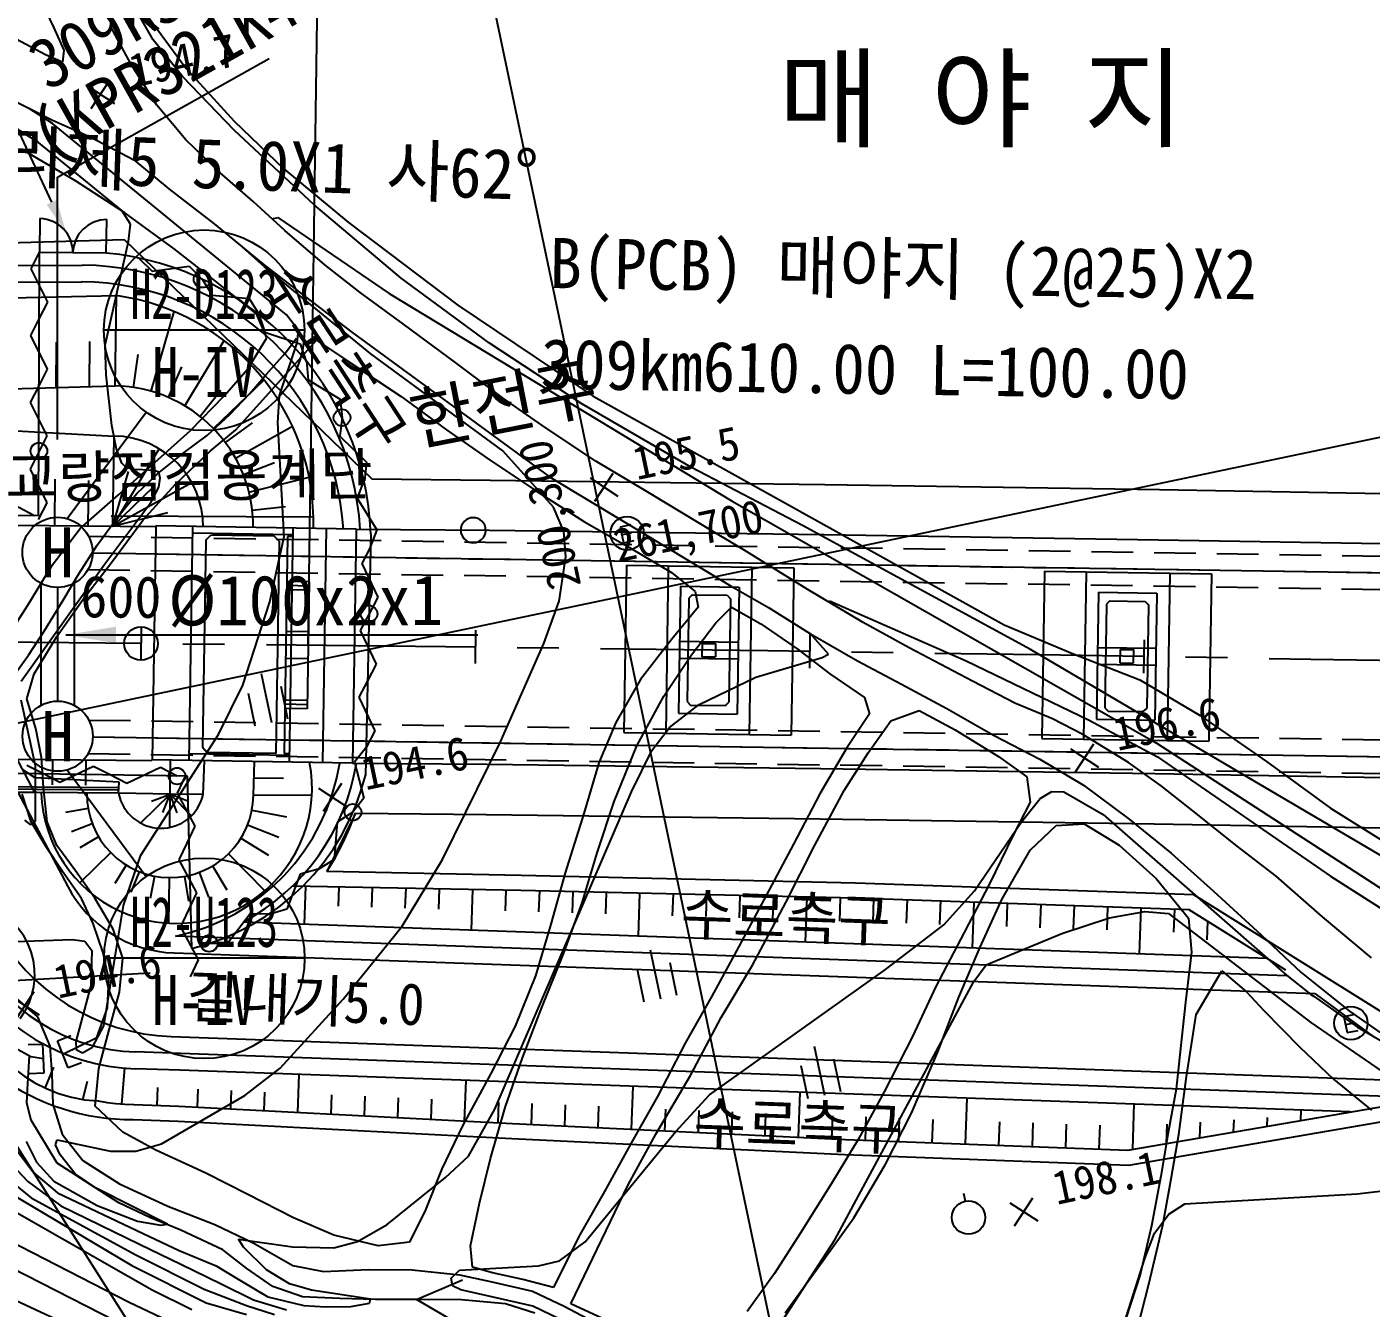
# Model space of a CAD drawing. Header units: millimetres. Extents: x 13158 to 13954, y 1103 to 1807.
# Drawn here: x 13690.8 to 13771.2, y 1433.8 to 1510.5 of the extents above; entities that cross this region are included whole.
import ezdxf
from ezdxf.enums import TextEntityAlignment as Align
from ezdxf.xclip import XClip

# ---------------------------------------------------------------- set-up
doc = ezdxf.new("R2010")
doc.units = ezdxf.units.MM
doc.header["$LTSCALE"] = 10
doc.header["$MEASUREMENT"] = 0
doc.header["$XCLIPFRAME"] = 2
doc.linetypes.add('CENTER', pattern=[2, 1.25, -0.25, 0.25, -0.25])
doc.linetypes.add('HIDDEN', pattern=[0.375, 0.25, -0.125])
for name, color, linetype in [('TN-TABL-LIN1', 4, 'Continuous'), ('TZ-BASE', 253, 'Continuous'), ('TZ-CABL', 4, 'Continuous')]:
    doc.layers.add(name, color=color, linetype=linetype)
doc.styles.add('HANA', font='GulimChe.ttf')
doc.styles.get("Standard").update_dxf_attribs({"font": 'GulimChe.ttf'})
doc.linetypes.add('ZIGZAG', pattern='A,0.0001,-0.2,[131,ltypeshp.shx,S=0.2,R=0,X=-0.2,Y=0],-0.4,[131,ltypeshp.shx,S=0.2,R=180,X=0.2,Y=0],-0.2', length=0.8001)
doc.dimstyles.get("Standard").update_dxf_attribs({"dimtxt": 0.18, "dimasz": 0.18, "dimexe": 0.18, "dimexo": 0.0625, "dimgap": 0.09, "dimtad": 0, "dimtih": 1, "dimtoh": 1, "dimdec": 4, "dimzin": 0, "dimdsep": 46, "dimtxsty": 'Standard', "dimcen": 0.09, "dimadec": 0, "dimazin": 0, "dimtfac": 1, "dimtdec": 4, "dimtofl": 0, "dimtmove": 0, "dimatfit": 3, "dimfxl": 0, "dimtolj": 1, "dimtzin": 0, "dimarcsym": 0})

# ---------------------------------------------------------------- blocks, each defined once
blk = doc.blocks.new('JD-SFSG5YJF567')
at = {"layer": 'TZ-BASE'}
for p, q in [((470.343, -192.587), (393.567, 173.178)), ((409.953, 3.895), (410.678, 54.464)), ((81.472, -66.052), (601.202, 43.043)), ((393.837, 42.74, -70.297), (394.714, 40.886, -70.297)), ((400.682, 40.123, -61), (399.488, 42.222, -61)), ((400.171, 41.794, -255), (402.661, 38.396, -255)), ((394.243, 39.226, -70.297), (391.107, 40.887, -70.297)), ((394.714, 40.886, -70.297), (395.334, 39.494, -70.297)), ((399.338, 38.685, -60.799), (398.155, 40.9, -60.799)), ((393.812, 33.977, -62), (384.558, 39.807, -62)), ((394.612, 30.405), (390.281, 39.68)), ((395.334, 39.494, -70.297), (395.256, 38.786, -70.297)), ((402.436, 37.916, -61), (400.682, 40.123, -61)), ((395.256, 38.786, -70.297), (394.243, 39.226, -70.297)), ((400.898, 36.209, -60.799), (399.338, 38.685, -60.799)), ((405.545, 34.694, -61), (402.436, 37.916, -61)), ((402.661, 38.396, -255), (405.519, 35.245, -255)), ((396.687, 37.398, -60.301), (398.361, 36.304, -60.301)), ((396.977, 36.014, -60.301), (398.071, 37.688, -60.301)), ((391.9, 36.712, -48.775), (394.618, 35.337, -48.775)), ((402.637, 34.138, -60.799), (400.898, 36.209, -60.799)), ((394.654, 35.121, -61), (393.268, 36.019, -61)), ((394.618, 35.337, -48.775), (396.944, 34.287, -48.775)), ((408.659, 23.674, -61), (394.654, 35.121, -61)), ((405.519, 35.245, -255), (408.498, 32.393, -255)), ((410.312, 30.24, -61), (405.545, 34.694, -61)), ((398.813, 29.903, -62), (393.812, 33.977, -62)), ((396.944, 34.287, -48.775), (399.52, 32.945, -48.775)), ((404.66, 32.19, -60.799), (402.637, 34.138, -60.799)), ((396.033, 31.688, -62.513), (392.911, 33.515, -62.513)), ((399.52, 32.945, -48.775), (401.622, 31.2, -48.775)), ((406.657, 30.455, -60.799), (404.66, 32.19, -60.799)), ((408.498, 32.393, -255), (412.376, 29.181, -255)), ((398.981, 29.77, -62.513), (396.033, 31.688, -62.513)), ((401.622, 31.2, -48.775), (404.324, 29.114, -48.775)), ((399.32, 29.086, -62), (398.813, 29.903, -62)), ((401.93, 27.621, -62.513), (398.981, 29.77, -62.513)), ((408.549, 28.706, -60.799), (406.657, 30.455, -60.799)), ((415.526, 25.868, -61), (410.312, 30.24, -61)), ((393.908, 29.425), (393.878, 27.425)), ((397.878, 27.366), (397.907, 29.365)), ((399.199, 28.055, -62), (399.32, 29.086, -62)), ((404.324, 29.114, -48.775), (407.233, 26.716, -48.775)), ((407.794, 29.404, -60), (408.131, 29.496, -60)), ((408.131, 29.496, -60), (414.792, 24.944, -60)), ((412.376, 29.181, -255), (418.906, 24.238, -255)), ((386.5, 27.806), (398.951, 28.181)), ((386.5, 27.806), (398.951, 28.181)), ((398.951, 28.181), (413.769, 13.856)), ((410.941, 26.666, -60.799), (408.549, 28.706, -60.799)), ((393.375, 26.426), (393.878, 27.425)), ((393.878, 27.425), (397.878, 27.366)), ((397.814, 21.858, -62), (399.199, 28.055, -62)), ((404.414, 25.678, -62.513), (401.93, 27.621, -62.513)), ((406.044, 27.69, -60), (406.037, 27.702, -60)), ((407.332, 26.543, -60), (406.044, 27.69, -60)), ((388.361, 26.614), (396.439, 26.638)), ((399.83, 27.063), (400.618, 26.27)), ((400.618, 26.27), (402.832, 26.579)), ((402.832, 26.579), (403.62, 25.785)), ((407.233, 26.716, -48.775), (409.8, 24.746, -48.775)), ((413.704, 21.33, -60), (407.332, 26.543, -60)), ((413.07, 25.003, -60.799), (410.941, 26.666, -60.799)), ((394.369, 24.423), (393.375, 26.426)), ((403.613, 25.792), (404.202, 24.841)), ((420.798, 21.962, -61), (415.526, 25.868, -61)), ((388.325, 25.613), (396.403, 25.636)), ((406.854, 23.718, -62.513), (404.414, 25.678, -62.513)), ((415.664, 23.114, -60.799), (413.07, 25.003, -60.799)), ((414.792, 24.944, -60), (435.319, 12.514, -60)), ((392.191, 24.689), (398.486, 24.814)), ((393.866, 23.425), (394.369, 24.423)), ((398.4, 19.414), (398.486, 24.814)), ((404.202, 24.841), (406.43, 24.644)), ((406.43, 24.644), (407.019, 23.694)), ((409.8, 24.746, -48.775), (412.562, 22.633, -48.775)), ((418.906, 24.238, -255), (427.005, 18.8, -255)), ((393.363, 22.426), (393.866, 23.425)), ((400.569, 19.093), (401.93, 23.866)), ((407.472, 22.283, -62.513), (406.854, 23.718, -62.513)), ((407.011, 23.698), (407.363, 22.637)), ((409.377, 22.72, -61), (408.659, 23.674, -61)), ((407.363, 22.637), (409.483, 21.927)), ((409.301, 21.985, -61), (409.377, 22.72, -61)), ((412.562, 22.633, -48.775), (424.398, 13.972, -48.775)), ((418.789, 20.804, -60.799), (415.664, 23.114, -60.799)), ((394.357, 20.423), (393.363, 22.426)), ((394.878, 22.027), (394.853, 19.311)), ((396.878, 22.076), (396.854, 19.369)), ((397.876, 20.072, -62), (397.814, 21.858, -62)), ((402.581, 18.222), (404.92, 22.127)), ((405.619, 16.793, -61.008), (410.459, 22.145, -61.008)), ((406.334, 20.426, -62.513), (407.472, 22.283, -62.513)), ((408.233, 18.835, -61), (409.301, 21.985, -61)), ((408.572, 21.375, -61.719), (409.252, 22.264, -61.719)), ((409.483, 21.927), (409.835, 20.865)), ((410.459, 22.145, -61.008), (412.388, 20.854, -61.008)), ((426.327, 18.343, -61), (420.798, 21.962, -61)), ((399.495, 19.325), (399.787, 21.303)), ((407.441, 20.105, -61.719), (408.572, 21.375, -61.719)), ((421.594, 15.521, -60), (413.704, 21.33, -60)), ((393.854, 19.425), (394.357, 20.423)), ((401.603, 18.723), (402.398, 20.559)), ((404.925, 18.821, -62.513), (406.334, 20.426, -62.513)), ((406.445, 18.949, -61.719), (407.441, 20.105, -61.719)), ((409.849, 20.891), (409.958, 19.778)), ((412.388, 20.854, -61.008), (415.511, 18.775, -61.008)), ((421.635, 18.664, -60.799), (418.789, 20.804, -60.799)), ((392.145, 19.232), (398.4, 19.414)), ((393.351, 18.426), (393.854, 19.425)), ((398.213, 17.044, -62), (397.876, 20.072, -62)), ((404.299, 16.859), (407.311, 19.776)), ((409.958, 19.778), (411.869, 18.618)), ((402.909, 16.741, -62.513), (404.925, 18.821, -62.513)), ((403.485, 17.597), (404.728, 19.164)), ((405.273, 17.701, -61.719), (406.445, 18.949, -61.719)), ((408.137, 17.204, -61), (408.233, 18.835, -61)), ((411.869, 18.618), (411.979, 17.505)), ((415.511, 18.775, -61.008), (418.222, 16.793, -61.008)), ((424.195, 16.882, -60.799), (421.635, 18.664, -60.799)), ((427.005, 18.8, -255), (451.599, 5.118, -255)), ((394.344, 16.423), (393.351, 18.426)), ((403.936, 16.469, -61.719), (405.273, 17.701, -61.719)), ((432.879, 14.524, -61), (426.327, 18.343, -61)), ((398.493, 15.633, -62), (398.213, 17.044, -62)), ((405.01, 16.022), (406.616, 17.214)), ((405.606, 15.098), (409.02, 16.997)), ((408.523, 10.411, -61), (408.137, 17.204, -61)), ((411.978, 17.515), (411.841, 16.406)), ((392.124, 16.743), (398.352, 16.415)), ((393.841, 15.425), (394.344, 16.423)), ((398.265, 11.015), (398.352, 16.415)), ((400.782, 14.839, -62.513), (402.909, 16.741, -62.513)), ((402.53, 15.431, -61.719), (403.936, 16.469, -61.719)), ((404.089, 15.512, -61.008), (405.619, 16.793, -61.008)), ((411.841, 16.406), (413.451, 14.854)), ((418.222, 16.793, -61.008), (420.662, 15.084, -61.008)), ((427.16, 14.921, -60.799), (424.195, 16.882, -60.799)), ((393.338, 14.426), (393.841, 15.425)), ((398.265, 11.015), (401.04, 15.648)), ((398.812, 14.795, -62), (398.493, 15.633, -62)), ((400.937, 14.155, -61.719), (402.53, 15.431, -61.719)), ((401.997, 13.523, -61.008), (404.089, 15.512, -61.008)), ((424.637, 12.169, -60), (421.594, 15.521, -60)), ((398.612, 12.898, -62.513), (400.782, 14.839, -62.513)), ((399.052, 14.56, -62), (398.812, 14.795, -62)), ((399.464, 14.408, -62), (399.052, 14.56, -62)), ((406.076, 14.105), (407.936, 14.841)), ((413.451, 14.854), (413.314, 13.745)), ((420.662, 15.084, -61.008), (423.606, 13.125, -61.008)), ((430.181, 13.123, -60.799), (427.16, 14.921, -60.799)), ((439.532, 11.055, -61), (432.879, 14.524, -61)), ((394.332, 12.423), (393.338, 14.426)), ((394.804, 13.825), (394.779, 11.076)), ((396.803, 13.762), (396.779, 11.062)), ((398.265, 11.015), (399.198, 14.285)), ((400.041, 14.386, -62), (399.464, 14.408, -62)), ((399.686, 12.956, -61.719), (400.937, 14.155, -61.719)), ((400.763, 14.348, -62), (400.041, 14.386, -62)), ((401.02, 14.259, -62), (400.763, 14.348, -62)), ((401.019, 13.354, -62), (401.096, 13.894, -62)), ((401.096, 13.894, -62), (401.02, 14.259, -62)), ((406.413, 13.059), (410.006, 13.961)), ((413.29, 13.746), (412.887, 12.703)), ((413.769, 13.856), (420.842, 13.777)), ((413.769, 13.856), (420.842, 13.777)), ((420.842, 13.777), (440.86, 13.516)), ((420.842, 13.777), (440.86, 13.516)), ((424.398, 13.972, -48.775), (435.253, 7.425, -48.775)), ((426.814, 13.908, -59.464), (428.488, 12.814, -59.464)), ((427.104, 12.524, -59.464), (428.198, 14.198, -59.464)), ((396.309, 10.883, -62.513), (398.612, 12.898, -62.513)), ((398.265, 11.015), (402.984, 13.64)), ((398.265, 11.015), (400.708, 13.381)), ((398.472, 11.441, -61.719), (399.686, 12.956, -61.719)), ((400.082, 11.394, -61.008), (401.997, 13.523, -61.008)), ((400.543, 12.444, -62), (401.019, 13.354, -62)), ((423.606, 13.125, -61.008), (426.475, 11.276, -61.008)), ((433.338, 11.209, -60.799), (430.181, 13.123, -60.799)), ((440.86, 13.516), (460.878, 13.214)), ((440.86, 13.516), (460.878, 13.214)), ((460.878, 13.214), (480.895, 12.872)), ((460.878, 13.214), (480.895, 12.872)), ((392.595, 12.178), (393.59, 11.668)), ((393.829, 11.425), (394.332, 12.423)), ((397.796, 8.764, -62), (400.543, 12.444, -62)), ((406.61, 11.978), (408.597, 12.208)), ((412.887, 12.703), (414.071, 10.806)), ((425.258, 10.712, -60), (424.637, 12.169, -60)), ((435.319, 12.514, -60), (460.691, -1.932, -60)), ((397.337, 9.877, -61.719), (398.472, 11.441, -61.719)), ((398.128, 8.764, -61.008), (400.082, 11.394, -61.008)), ((398.177, 11.648), (410.267, 11.591)), ((398.265, 11.015), (401.563, 11.843)), ((426.475, 11.276, -61.008), (429.182, 9.756, -61.008)), ((394.641, 8.692, -62.513), (396.309, 10.883, -62.513)), ((400.835, 11.04, -255), (400.611, -2.959, -255)), ((412.833, 10.848, -255), (400.835, 11.04, -255)), ((403.034, 11.004, -255), (402.811, -2.994, -255)), ((409.027, 10.508, -255), (403.028, 10.604, -255)), ((403.822, 10.192, -255), (404.126, 10.487, -255)), ((407.926, 10.426, -255), (404.126, 10.487, -255)), ((409.034, 10.908, -255), (408.81, -3.09, -255)), ((411.033, 10.891, -255), (410.81, -3.112, -255)), ((412.833, 10.848, -255), (412.609, -3.151, -255)), ((412.833, 10.848), (420.806, 10.778)), ((414.071, 10.806), (413.668, 9.763)), ((420.806, 10.778), (440.818, 10.516)), ((425.36, 9.179, -60), (425.258, 10.712, -60)), ((429.265, 11.103, -59.984), (428.614, 10.966, -59.984)), ((428.614, 10.966, -59.984), (428.812, 10.024, -59.984)), ((429.282, 10.614, -59.984), (428.713, 10.495, -59.984)), ((436.177, 9.509, -60.799), (433.338, 11.209, -60.799)), ((453.176, 3.654, -61), (439.532, 11.055, -61)), ((440.818, 10.516), (460.83, 10.215)), ((396.234, 8.164, -61.719), (397.337, 9.877, -61.719)), ((403.822, 10.192, -255), (403.623, -2.207, -255)), ((407.661, 6.504, -61), (408.523, 10.411, -61)), ((408.221, 10.121, -255), (407.926, 10.426, -255)), ((408.221, 10.121, -255), (408.018, -2.577, -255)), ((408.726, 10.413, -255), (408.518, -2.585, -255)), ((409.026, 10.408, -255), (408.726, 10.413, -255)), ((413.685, 9.777), (413.162, 8.789)), ((428.812, 10.024, -59.984), (429.462, 10.16, -59.984)), ((429.182, 9.756, -61.008), (431.681, 8.251, -61.008)), ((460.83, 10.215), (480.841, 9.873)), ((424.97, 6.529, -60), (425.36, 9.179, -60)), ((439.811, 7.263, -60.799), (436.177, 9.509, -60.799)), ((392.788, 1.755, -62), (397.796, 8.764, -62)), ((393.187, 6.294, -62.513), (394.641, 8.692, -62.513)), ((395.289, 6.605, -61.719), (396.234, 8.164, -61.719)), ((396.487, 6.654, -61.008), (398.128, 8.764, -61.008)), ((413.162, 8.789), (414.117, 6.766)), ((429.001, 8.685, -255), (428.841, -1.314, -255)), ((429.001, 8.685, -255), (438.999, 8.525, -255)), ((431.5, 8.645, -255), (431.341, -1.354, -255)), ((431.681, 8.251, -61.008), (433.098, 7.109, -61.008)), ((436.5, 8.565, -255), (436.34, -1.434, -255)), ((438.999, 8.525, -255), (438.84, -1.474, -255)), ((453.998, 8.322, -255), (453.838, -1.677, -255)), ((453.998, 8.322, -255), (463.997, 8.162, -255)), ((456.498, 8.282, -255), (456.338, -1.717, -255)), ((461.497, 8.202, -255), (461.337, -1.797, -255)), ((463.997, 8.162, -255), (463.837, -1.837, -255)), ((410.009, 7.442, -255), (408.679, 7.464, -255)), ((410.013, 7.692, -255), (408.683, 7.714, -255)), ((410.013, 7.692), (409.892, 0.093)), ((432.231, 7.433, -255), (432.11, -0.166, -255)), ((432.231, 7.433, -255), (435.731, 7.377, -255)), ((435.253, 7.425, -48.775), (437.498, 6.151, -48.775)), ((435.731, 7.377, -255), (435.609, -0.222, -255)), ((443.15, 5.25, -60.799), (439.811, 7.263, -60.799)), ((394.151, 4.747, -61.719), (395.289, 6.605, -61.719)), ((394.921, 4.412, -61.008), (396.487, 6.654, -61.008)), ((406.05, 1.52, -61), (407.661, 6.504, -61)), ((410.005, 7.192, -255), (408.675, 7.214, -255)), ((414.117, 6.766), (413.595, 5.778)), ((424.056, 4.002, -60), (424.97, 6.529, -60)), ((432.72, 6.725, -255), (432.621, 0.526, -255)), ((432.923, 6.922, -255), (432.72, 6.725, -255)), ((432.923, 6.922, -255), (435.023, 6.888, -255)), ((433.098, 7.109, -61.008), (433.294, 6.17, -61.008)), ((435.023, 6.888, -255), (435.22, 6.685, -255)), ((435.22, 6.685, -255), (435.12, 0.486, -255)), ((441.084, 6.496, -59), (441.15, 6.562, -59)), ((441.15, 6.562, -59), (449.314, 2.966, -59)), ((457.228, 7.07, -255), (457.107, -0.529, -255)), ((457.228, 7.07, -255), (460.728, 7.014, -255)), ((457.92, 6.559, -255), (457.717, 6.362, -255)), ((457.92, 6.559, -255), (460.02, 6.525, -255)), ((460.02, 6.525, -255), (460.217, 6.322, -255)), ((460.728, 7.014, -255), (460.607, -0.585, -255)), ((391.866, 4.241, -62.513), (393.187, 6.294, -62.513)), ((413.595, 5.778), (413.072, 4.79)), ((433.294, 6.17, -61.008), (431.712, 4.264, -61.008)), ((434.35, 5.244, -58.187), (435.286, 6.175, -58.187)), ((435.286, 6.175, -58.187), (437.029, 5.173, -58.187)), ((437.498, 6.151, -48.775), (440.013, 4.583, -48.775)), ((457.717, 6.362, -255), (457.618, 0.163, -255)), ((460.217, 6.322, -255), (460.118, 0.123, -255)), ((399.963, 5), (399.943, 3)), ((432.824, 3.251, -58.187), (434.35, 5.244, -58.187)), ((437.029, 5.173, -58.187), (439.274, 3.648, -58.187)), ((445.9, 3.747, -60.799), (443.15, 5.25, -60.799)), ((451.599, 5.118, -255), (455.674, 3.401, -255)), ((393.217, 3.314, -61.719), (394.151, 4.747, -61.719)), ((393.566, 2.195, -61.008), (394.921, 4.412, -61.008)), ((409.966, 4.693, -255), (408.635, 4.714, -255)), ((413.072, 4.79), (414.027, 2.767)), ((419.962, 4.8), (419.942, 2.8)), ((431.712, 4.264, -61.008), (429.839, 1.859, -61.008)), ((432.178, 4.134, -255), (435.678, 4.078, -255)), ((439.964, 4.52), (439.936, 2.52)), ((441.091, 3.357, -59), (439.978, 4.605, -59)), ((440.013, 4.583, -48.775), (442.817, 2.97, -48.775)), ((459.964, 4.22), (459.932, 2.22)), ((391.284, 0.662, -61.719), (393.217, 3.314, -61.719)), ((421.457, -1.877, -60), (424.056, 4.002, -60)), ((431.224, 0.844, -58.187), (432.824, 3.251, -58.187)), ((433.527, 4.012, -255), (433.514, 3.212, -255)), ((433.527, 4.012, -255), (434.326, 3.999, -255)), ((434.326, 3.999, -255), (434.314, 3.199, -255)), ((439.274, 3.648, -58.187), (441.169, 2.193, -58.187)), ((440.707, 3.165, -59), (441.091, 3.357, -59)), ((449.702, 1.759, -60.799), (445.9, 3.747, -60.799)), ((476.153, -9.883, -61), (453.176, 3.654, -61)), ((455.674, 3.401, -255), (459.698, 1.836, -255)), ((457.176, 3.77, -255), (460.675, 3.715, -255)), ((458.524, 3.649, -255), (458.511, 2.849, -255)), ((458.524, 3.649, -255), (459.324, 3.636, -255)), ((459.324, 3.636, -255), (459.311, 2.836, -255)), ((409.94, 3.093, -255), (408.609, 3.114, -255)), ((414.027, 2.767), (413.504, 1.779)), ((432.162, 3.134, -255), (435.662, 3.078, -255)), ((433.514, 3.212, -255), (434.314, 3.199, -255)), ((436.742, 1.985, -59), (440.707, 3.165, -59)), ((442.817, 2.97, -48.775), (445.45, 1.561, -48.775)), ((449.314, 2.966, -59), (456.678, -0.575, -59)), ((457.16, 2.771, -255), (460.659, 2.715, -255)), ((458.511, 2.849, -255), (459.311, 2.836, -255)), ((393.129, 0.699, -61.008), (393.566, 2.195, -61.008)), ((407.148, 2.205, -60.256), (407.765, -0.731, -60.256)), ((413.504, 1.779), (412.982, 0.791)), ((429.839, 1.859, -61.008), (428.369, -0.727, -61.008)), ((433.353, 0.345, -59), (436.742, 1.985, -59)), ((441.169, 2.193, -58.187), (443.234, 0.767, -58.187)), ((452.238, 0.441, -60.799), (449.702, 1.759, -60.799)), ((459.698, 1.836, -255), (463.319, -0.305, -255)), ((404.598, -1.45, -61), (406.05, 1.52, -61)), ((406.786, -0.937, -60.256), (406.375, 1.021, -60.256)), ((408.743, -0.526, -60.256), (408.333, 1.431, -60.256)), ((429.618, -2.128, -58.187), (431.224, 0.844, -58.187)), ((445.45, 1.561, -48.775), (448.164, 0.123, -48.775)), ((393.641, -3.323, -62), (392.783, 0.619, -62)), ((393.655, -1.084, -61.008), (393.129, 0.699, -61.008)), ((409.892, 0.093, -255), (408.561, 0.115, -255)), ((409.896, 0.343, -255), (408.565, 0.365, -255)), ((409.9, 0.593, -255), (408.569, 0.615, -255)), ((412.982, 0.791), (413.936, -1.231)), ((431.566, -1.017, -59), (433.353, 0.345, -59)), ((432.621, 0.526, -255), (432.818, 0.323, -255)), ((432.818, 0.323, -255), (434.917, 0.289, -255)), ((434.917, 0.289, -255), (435.12, 0.486, -255)), ((443.234, 0.767, -58.187), (443.532, -0.202, -58.187)), ((448.164, 0.123, -48.775), (450.947, -1.488, -48.775)), ((454.488, -0.497, -60.799), (452.238, 0.441, -60.799)), ((457.618, 0.163, -255), (457.815, -0.04, -255)), ((459.915, -0.074, -255), (460.118, 0.123, -255)), ((428.369, -0.727, -61.008), (427.334, -3.138, -61.008)), ((432.11, -0.166, -255), (435.609, -0.222, -255)), ((443.532, -0.202, -58.187), (442.172, -2.23, -58.187)), ((443.446, -2.543, -57.664), (444.818, -0.621, -57.664)), ((444.818, -0.621, -57.664), (446.505, -0.004, -57.664)), ((446.505, -0.004, -57.664), (448.654, -1.164, -57.664)), ((456.299, -1.442, -60.799), (454.488, -0.497, -60.799)), ((456.678, -0.575, -59), (460.762, -2.778, -59)), ((457.107, -0.529, -255), (460.607, -0.585, -255)), ((457.815, -0.04, -255), (459.915, -0.074, -255)), ((463.319, -0.305, -255), (467.289, -3.061, -255)), ((393.607, -4.904), (391.68, -1.275)), ((393.996, -2.811, -61.008), (393.655, -1.084, -61.008)), ((399.948, -8.661, -61), (404.598, -1.45, -61)), ((413.936, -1.231), (413.414, -2.22)), ((428.841, -1.314, -255), (438.84, -1.474, -255)), ((430.515, -2.404, -59), (431.566, -1.017, -59)), ((448.654, -1.164, -57.664), (451.25, -2.76, -57.664)), ((450.947, -1.488, -48.775), (453.726, -2.911, -48.775)), ((459.036, -3.112, -60.799), (456.299, -1.442, -60.799)), ((403.623, -2.207, -255), (403.918, -2.512, -255)), ((413.414, -2.22), (412.716, -3.093)), ((417.985, -8.927, -60), (421.457, -1.877, -60)), ((428.257, -5.457, -58.187), (429.618, -2.128, -58.187)), ((429.298, -4.864, -59), (430.515, -2.404, -59)), ((442.172, -2.23, -58.187), (440.562, -4.992, -58.187)), ((453.838, -1.677, -255), (463.837, -1.837, -255)), ((455.565, -2.298, -58.378), (457.24, -3.391, -58.378)), ((455.856, -3.682, -58.378), (456.949, -2.007, -58.378)), ((460.691, -1.932, -60), (478.779, -13.671, -60)), ((394.123, -4.603, -61.008), (393.996, -2.811, -61.008)), ((394.652, -2.923), (394.638, -4.452)), ((396.651, -2.937), (396.638, -4.471)), ((412.609, -3.151, -255), (400.611, -2.959, -255)), ((401.676, -7), (401.714, -2.976)), ((408.816, -2.69, -255), (402.817, -2.594, -255)), ((403.678, -5.035), (403.751, -3.009)), ((408.018, -2.577, -255), (403.918, -2.512, -255)), ((406.678, -5.062), (406.75, -3.057)), ((408.818, -2.59, -255), (408.518, -2.585, -255)), ((412.609, -3.151), (420.637, -3.221)), ((412.716, -3.093), (413.275, -5.258)), ((427.334, -3.138, -61.008), (426.437, -6.168, -61.008)), ((442.025, -4.797, -57.664), (443.446, -2.543, -57.664)), ((451.25, -2.76, -57.664), (452.955, -3.968, -57.664)), ((453.726, -2.911, -48.775), (456.346, -4.465, -48.775)), ((460.978, -4.508, -60.799), (459.036, -3.112, -60.799)), ((460.762, -2.778, -59), (471.116, -9.912, -59)), ((467.289, -3.061, -255), (471.109, -5.847, -255)), ((393.626, -4.027), (392.892, -3.558)), ((394.111, -3.801), (393.119, -3.286)), ((393.635, -6.623, -62), (393.641, -3.323, -62)), ((395.103, -4.317), (394.111, -3.801)), ((397.118, -3.348), (395.103, -4.317)), ((398.11, -3.864), (397.118, -3.348)), ((399.102, -4.38), (398.11, -3.864)), ((401.118, -3.411), (399.102, -4.38)), ((402.11, -3.927), (401.118, -3.411)), ((402.136, -4.947), (402.61, -3.935)), ((420.637, -3.221), (440.621, -3.483)), ((440.621, -3.483), (460.605, -3.784)), ((452.955, -3.968, -57.664), (453.145, -5.494, -57.664)), ((460.605, -3.784), (480.588, -4.125)), ((398.617, -4.771), (377.503, -4.588)), ((398.615, -4.639), (377.505, -4.456)), ((398.642, -4.297), (393.626, -4.027)), ((394.331, -6.675, -61.008), (394.123, -4.603, -61.008)), ((398.607, -4.947), (398.642, -4.297)), ((408.474, -4.078), (406.687, -4.062)), ((410.58, -4.649, -60.426), (412.254, -5.743, -60.426)), ((410.87, -6.033, -60.426), (411.964, -4.358, -60.426)), ((440.269, -8.072, -57.664), (442.025, -4.797, -57.664)), ((456.346, -4.465, -48.775), (459.074, -6.513, -48.775)), ((462.869, -6.004, -60.799), (460.978, -4.508, -60.799)), ((398.607, -4.947), (386.099, -4.838)), ((392.584, -4.895), (393.607, -4.904)), ((392.599, -4.934), (395.572, -10.535)), ((393.389, -6.662, -255), (392.853, -5.003, -255)), ((401.695, -5.017), (398.607, -4.947)), ((401.695, -5.017), (399.931, -6.748)), ((400.587, -5.433), (401.695, -5.017)), ((401.258, -6.117), (401.695, -5.017)), ((401.695, -5.017), (402.966, -6.313)), ((402.111, -6.125), (401.695, -5.017)), ((402.795, -5.454), (401.695, -5.017)), ((403.678, -5.035), (401.695, -5.017)), ((403.187, -6.921), (402.136, -4.947)), ((410.173, -5.093), (406.678, -5.062)), ((413.275, -5.258), (412.577, -6.131)), ((421.113, -23.861, -59), (429.298, -4.864, -59)), ((427.252, -8.521, -58.187), (428.257, -5.457, -58.187)), ((440.562, -4.992, -58.187), (438.994, -8.011, -58.187)), ((453.145, -5.494, -57.664), (452.124, -7.466, -57.664)), ((452.626, -6.661, -58), (453.735, -5.267, -58)), ((453.735, -5.267, -58), (454.442, -4.858, -58)), ((454.442, -4.858, -58), (455.17, -4.868, -58)), ((455.17, -4.868, -58), (457.504, -6.235, -58)), ((396.785, -5.87), (395.431, -6.105)), ((406.588, -5.961), (408.664, -6.362)), ((412.777, -6.144), (411.063, -9.647)), ((412.634, -6.095), (411.688, -6.691)), ((412.777, -6.144), (420.6, -6.221)), ((412.777, -6.144), (420.6, -6.221)), ((420.6, -6.221), (440.579, -6.482)), ((420.6, -6.221), (440.579, -6.482)), ((426.437, -6.168, -61.008), (425.328, -9.727, -61.008)), ((457.504, -6.235, -58), (468.477, -15.849, -58)), ((465.528, -8.129, -60.799), (462.869, -6.004, -60.799)), ((471.109, -5.847, -255), (474.781, -8.139, -255)), ((392.978, -6.564, -62), (393.342, -6.841, -62)), ((393.342, -6.841, -62), (393.635, -6.623, -62)), ((394.273, -8.16, -255), (393.389, -6.662, -255)), ((394.909, -8.086, -61.008), (394.331, -6.675, -61.008)), ((395.787, -7.237), (397.03, -6.77)), ((402.713, -7.933), (403.187, -6.921)), ((408.206, -7.604), (406.326, -6.857)), ((411.688, -6.691), (411.505, -8.92)), ((440.579, -6.482), (460.557, -6.783)), ((440.579, -6.482), (460.557, -6.783)), ((449.826, -10.798, -58), (452.626, -6.661, -58)), ((453.142, -8.367, -56.515), (454.71, -6.88, -56.515)), ((454.71, -6.88, -56.515), (456.374, -6.785, -56.515)), ((456.374, -6.785, -56.515), (458.471, -8.068, -56.515)), ((459.074, -6.513, -48.775), (461.572, -8.541, -48.775)), ((460.557, -6.783), (480.533, -7.124)), ((460.557, -6.783), (480.533, -7.124)), ((397.41, -7.562), (396.293, -8.226)), ((402.238, -8.946), (402.713, -7.933)), ((405.931, -7.642), (407.573, -8.659)), ((438.994, -8.011, -58.187), (437.214, -11.325, -58.187)), ((452.124, -7.466, -57.664), (450.713, -10.371, -57.664)), ((395.263, -9.645, -255), (394.273, -8.16, -255)), ((396.043, -9.604, -61.008), (394.909, -8.086, -61.008)), ((398.139, -8.508), (396.294, -10.32)), ((398.909, -11.672, -61), (399.948, -8.661, -61)), ((405.185, -8.574), (407.359, -10.791)), ((426.337, -11.507, -58.187), (427.252, -8.521, -58.187)), ((438.522, -11.495, -57.664), (440.269, -8.072, -57.664)), ((451.454, -11.311, -56.515), (453.142, -8.367, -56.515)), ((458.471, -8.068, -56.515), (460.68, -10.05, -56.515)), ((461.572, -8.541, -48.775), (464.112, -10.824, -48.775)), ((467.857, -9.913, -60.799), (465.528, -8.129, -60.799)), ((396.392, -11.247, -255), (395.263, -9.645, -255)), ((397.19, -11.228, -61.008), (396.043, -9.604, -61.008)), ((399.072, -9.254), (398.388, -10.36)), ((399.367, -10.883), (399.857, -9.649)), ((403.289, -10.92), (402.238, -8.946)), ((404.238, -9.303), (405.092, -10.743)), ((410.555, -9.497), (409.481, -9.805)), ((411.505, -8.92), (410.559, -9.515)), ((422.698, -9.87), (411.063, -9.647)), ((422.698, -9.87), (411.063, -9.647)), ((415.572, -12.905, -60), (417.985, -8.927, -60)), ((400.752, -9.91), (400.493, -11.259)), ((401.623, -12.734), (401.648, -10)), ((402.545, -9.927), (402.802, -11.408)), ((404.003, -11.169), (403.446, -9.683)), ((409.481, -9.805), (408.683, -11.894)), ((442.7, -10.342), (422.698, -9.87)), ((442.7, -10.342), (422.698, -9.87)), ((425.328, -9.727, -61.008), (424.472, -12.782, -61.008)), ((462.935, -11.032), (442.7, -10.342)), ((462.935, -11.032), (442.7, -10.342)), ((450.713, -10.371, -57.664), (449.197, -13.287, -57.664)), ((460.68, -10.05, -56.515), (462.625, -12.433, -56.515)), ((470.637, -12.342, -60.799), (467.857, -9.913, -60.799)), ((471.116, -9.912, -59), (477.075, -13.72, -59)), ((397.086, -12.751, -255), (396.392, -11.247, -255)), ((398.297, -13.08, -61.008), (397.19, -11.228, -61.008)), ((402.815, -11.932), (403.289, -10.92)), ((422.679, -10.77), (409.011, -10.508)), ((409.727, -12.79), (409.807, -10.524)), ((411.766, -11.713), (411.807, -10.562)), ((413.766, -11.77), (413.807, -10.6)), ((415.765, -11.827), (415.807, -10.638)), ((417.764, -11.884), (417.807, -10.676)), ((419.72, -13.145), (419.807, -10.715)), ((421.763, -11.997), (421.807, -10.753)), ((442.674, -11.241), (422.679, -10.77)), ((423.762, -12.054), (423.807, -10.796)), ((425.761, -12.111), (425.806, -10.843)), ((427.76, -12.168), (427.806, -10.891)), ((429.714, -13.501), (429.805, -10.938)), ((431.759, -12.281), (431.805, -10.985)), ((433.758, -12.338), (433.805, -11.032)), ((435.757, -12.404), (435.804, -11.079)), ((437.756, -12.471), (437.804, -11.127)), ((439.708, -13.857), (439.803, -11.174)), ((441.754, -12.603), (441.803, -11.221)), ((462.663, -11.923), (442.674, -11.241)), ((447.991, -12.82, -58), (449.826, -10.798, -58)), ((482.398, -23.202), (462.935, -11.032)), ((482.398, -23.202), (462.935, -11.032)), ((464.112, -10.824, -48.775), (466.962, -13.426, -48.775)), ((397.73, -18.865, -61), (398.909, -11.672, -61)), ((402.341, -12.945), (402.815, -11.932)), ((408.683, -11.894), (407.609, -12.202)), ((425.228, -14.562, -58.187), (426.337, -11.507, -58.187)), ((437.214, -11.325, -58.187), (435.582, -14.379, -58.187)), ((436.54, -15.233, -57.664), (438.522, -11.495, -57.664)), ((443.753, -12.67), (443.803, -11.268)), ((445.752, -12.736), (445.802, -11.315)), ((447.75, -12.802), (447.802, -11.362)), ((449.701, -14.213), (449.799, -11.484)), ((450.153, -14.162, -56.515), (451.454, -11.311, -56.515)), ((451.748, -12.935), (451.797, -11.553)), ((453.747, -13.001), (453.796, -11.621)), ((455.746, -13.068), (455.795, -11.689)), ((457.745, -13.134), (457.794, -11.757)), ((457.884, -12.408, -57), (460.011, -12.028, -57)), ((459.695, -14.569), (459.793, -11.825)), ((460.011, -12.028, -57), (461.413, -12.158, -57)), ((461.743, -13.267), (461.792, -11.894)), ((468.434, -15.532), (462.663, -11.923)), ((397.699, -14.499, -255), (397.086, -12.751, -255)), ((406.492, -12.174), (405.134, -13.95)), ((467.328, -14.84), (406.08, -12.66)), ((407.61, -12.184), (406.492, -12.174)), ((424.472, -12.782, -61.008), (423.548, -15.873, -61.008)), ((444.489, -15.503, -58), (447.991, -12.82, -58)), ((455.034, -13.337, -57), (457.884, -12.408, -57)), ((461.413, -12.158, -57), (469.936, -18.672, -57)), ((462.625, -12.433, -56.515), (462.795, -14.459, -56.515)), ((463.728, -13.722), (463.767, -12.614)), ((473.561, -14.802, -60.799), (470.637, -12.342, -60.799)), ((398.867, -14.825, -61.008), (398.297, -13.08, -61.008)), ((468.484, -15.882), (402.013, -13.516)), ((403.392, -14.918), (402.341, -12.945)), ((412.039, -17.27, -60), (415.572, -12.905, -60)), ((449.197, -13.287, -57.664), (447.506, -16.526, -57.664)), ((450.515, -15.216, -57), (455.034, -13.337, -57)), ((466.962, -13.426, -48.775), (469.358, -15.677, -48.775)), ((390.614, -13.892, -61), (395.841, -13.698, -61)), ((395.841, -13.698, -61), (396.601, -13.804, -61)), ((396.601, -13.804, -61), (397.016, -14.365, -61)), ((397.016, -14.365, -61), (396.961, -16.453, -61)), ((405.134, -13.95), (404.016, -13.94)), ((430.419, -14.319, -58.417), (431.036, -17.255, -58.417)), ((435.582, -14.379, -58.187), (434.102, -17.09, -58.187)), ((448.88, -17.162, -56.515), (450.153, -14.162, -56.515)), ((462.795, -14.459, -56.515), (462.446, -17.45, -56.515)), ((398.03, -16.099, -255), (397.699, -14.499, -255)), ((398.66, -16.863, -61.008), (398.867, -14.825, -61.008)), ((401.929, -14.513), (470.174, -16.944)), ((402.918, -15.931), (403.392, -14.918)), ((423.889, -17.872, -58.187), (425.228, -14.562, -58.187)), ((432.014, -17.049, -58.417), (431.603, -15.092, -58.417)), ((434.669, -18.373, -57.664), (436.54, -15.233, -57.664)), ((449.774, -16.212, -57), (450.515, -15.216, -57)), ((380.575, -16.818, -255), (400.503, -15.708, -255)), ((423.548, -15.873, -61.008), (422.337, -18.899, -61.008)), ((430.057, -17.46, -58.417), (429.646, -15.503, -58.417)), ((433.953, -23.006, -58), (444.489, -15.503, -58)), ((463.077, -18.194, -54.362), (464.612, -15.572, -54.362)), ((464.612, -15.572, -54.362), (466.081, -16.846, -54.362)), ((468.477, -15.849, -58), (469.935, -17.001, -58)), ((469.358, -15.677, -48.775), (472.253, -17.989, -48.775)), ((392.47, -18.499, -60.405), (393.563, -16.824, -60.405)), ((396.961, -16.453, -61), (396.048, -19.81, -61)), ((397.954, -17.792, -255), (398.03, -16.099, -255)), ((398.057, -19.12, -61.008), (398.66, -16.863, -61.008)), ((441.459, -31.678, -57), (449.774, -16.212, -57)), ((447.506, -16.526, -57.664), (446.11, -19.515, -57.664)), ((466.081, -16.846, -54.362), (467.123, -17.957, -54.362)), ((392.179, -17.115, -60.405), (393.854, -18.208, -60.405)), ((392.534, -17.259, -55.443), (393.769, -18.325, -55.443)), ((408.276, -21.405, -60), (412.039, -17.27, -60)), ((434.102, -17.09, -58.187), (432.509, -19.917, -58.187)), ((447.628, -20.436, -56.515), (448.88, -17.162, -56.515)), ((462.446, -17.45, -56.515), (462.202, -19.675, -56.515)), ((469.935, -17.001, -58), (470.14, -17.117, -58)), ((470.14, -17.117, -58), (472.736, -18.952, -58)), ((470.174, -16.944), (473.748, -19.573)), ((393.769, -18.325, -55.443), (394.506, -20.083, -55.443)), ((397.307, -19.563, -255), (397.954, -17.792, -255)), ((422.771, -20.78, -58.187), (423.889, -17.872, -58.187)), ((432.837, -21.81, -57.664), (434.669, -18.373, -57.664)), ((462.764, -20.245, -54.362), (463.077, -18.194, -54.362)), ((467.123, -17.957, -54.362), (469.272, -20.146, -54.362)), ((472.57, -18.2, -57.79), (471.92, -18.336, -57.79)), ((471.92, -18.336, -57.79), (472.117, -19.279, -57.79)), ((472.253, -17.989, -48.775), (474.971, -19.888, -48.775)), ((397.055, -20.144, -61), (397.73, -18.865, -61)), ((397.428, -21.418, -61.008), (398.057, -19.12, -61.008)), ((422.337, -18.899, -61.008), (420.891, -21.717, -61.008)), ((469.936, -18.672, -57), (474.464, -21.791, -57)), ((472.588, -18.688, -57.79), (472.018, -18.808, -57.79)), ((472.117, -19.279, -57.79), (472.768, -19.142, -57.79)), ((472.736, -18.952, -58), (475.8, -20.722, -58)), ((388.529, -19.785, -62.221), (408.64, -51.473, -62.221)), ((391.468, -19.675, -61.301), (393.356, -20.709, -61.301)), ((393.21, -19.995, -61.301), (394.063, -19.96, -61.301)), ((394.063, -19.96, -61.301), (394.133, -21.701, -61.301)), ((394.506, -20.083, -55.443), (394.621, -21.771, -55.443)), ((394.962, -19.76, -255), (395.758, -19.451, -255)), ((395.593, -21.384, -255), (394.962, -19.76, -255)), ((395.277, -20.572, -255), (397.307, -19.563, -255)), ((396.048, -19.81, -61), (396.065, -20.277, -61)), ((401.751, -19.51), (478.355, -22.238)), ((432.509, -19.917, -58.187), (430.844, -23.095, -58.187)), ((440.225, -20.088, -57.915), (440.841, -23.024, -57.915)), ((446.11, -19.515, -57.664), (444.415, -22.817, -57.664)), ((462.202, -19.675, -56.515), (461.874, -22.667, -56.515)), ((393.154, -22.664, -61.301), (393.288, -20.672, -61.301)), ((393.356, -20.709, -61.301), (394.121, -20.834, -61.301)), ((396.065, -20.277, -61), (396.457, -20.491, -61)), ((396.457, -20.491, -61), (397.055, -20.144, -61)), ((402.318, -20.531), (399.632, -20.435)), ((475.083, -23.122), (402.318, -20.531)), ((421.732, -23.757, -58.187), (422.771, -20.78, -58.187)), ((441.82, -22.819, -57.915), (441.409, -20.862, -57.915)), ((446.05, -24.103, -56.515), (447.628, -20.436, -56.515)), ((462.502, -21.901, -54.362), (462.764, -20.245, -54.362)), ((469.272, -20.146, -54.362), (471.298, -22.052, -54.362)), ((394.133, -21.701, -61.301), (393.28, -21.735, -61.301)), ((394.211, -22.591), (394.74, -21.345)), ((396.388, -21.075, -255), (395.593, -21.384, -255)), ((397.201, -23.685, -61.008), (397.428, -21.418, -61.008)), ((398.813, -23.546), (398.99, -21.4)), ((402.283, -21.53), (399.598, -21.435)), ((472.283, -24.022), (402.283, -21.53)), ((406.157, -23.044, -60), (408.276, -21.405, -60)), ((439.862, -23.23, -57.915), (439.451, -21.273, -57.915)), ((394.621, -21.771, -55.443), (394.684, -23.559, -55.443)), ((396.476, -23.273), (396.747, -22.175)), ((409.326, -24.05), (409.406, -21.784)), ((420.891, -21.717, -61.008), (419.189, -24.849, -61.008)), ((419.314, -24.571), (419.4, -22.14)), ((429.302, -25.06), (429.394, -22.496)), ((430.745, -25.351, -57.664), (432.837, -21.81, -57.664)), ((462.032, -25.364, -54.362), (462.502, -21.901, -54.362)), ((471.298, -22.052, -54.362), (473.557, -23.913, -54.362)), ((393.127, -23.5, -60.674), (393.154, -22.664, -60.674)), ((400.911, -23.633), (400.95, -22.559)), ((401.17, -25.922, -60), (406.157, -23.044, -60)), ((403.333, -23.738), (403.371, -22.662)), ((405.331, -23.842), (405.37, -22.747)), ((407.328, -23.946), (407.368, -22.832)), ((411.323, -24.154), (411.364, -23.003)), ((413.321, -24.259), (413.363, -23.088)), ((415.318, -24.363), (415.361, -23.173)), ((417.316, -24.467), (417.359, -23.258)), ((430.844, -23.095, -58.187), (429.225, -25.982, -58.187)), ((431.921, -25.208, -58), (433.953, -23.006, -58)), ((439.292, -25.536), (439.387, -22.851)), ((444.415, -22.817, -57.664), (442.86, -25.668, -57.664)), ((449.284, -25.938), (449.381, -23.207)), ((458.983, -26.301), (479.539, -22.779)), ((459.043, -27.204), (482.398, -23.202)), ((459.043, -27.204), (482.398, -23.202)), ((461.874, -22.667, -56.515), (461.411, -25.251, -56.515)), ((393.381, -24.507, -60.674), (393.127, -23.5, -60.674)), ((394.684, -23.559, -55.443), (395.231, -25.344, -55.443)), ((398.859, -25.226, -61.008), (397.201, -23.685, -61.008)), ((399.52, -23.583), (402.206, -23.679)), ((402.206, -23.679), (422.182, -24.721)), ((419.549, -26.674, -59), (421.113, -23.861, -59)), ((420.853, -26.809, -58.187), (421.732, -23.757, -58.187)), ((421.311, -24.675), (421.355, -23.429)), ((423.309, -24.774), (423.354, -23.514)), ((425.307, -24.869), (425.352, -23.599)), ((427.305, -24.965), (427.35, -23.684)), ((431.3, -25.155), (431.347, -23.855)), ((433.298, -25.25), (433.345, -23.94)), ((435.296, -25.345), (435.343, -24.025)), ((437.294, -25.44), (437.341, -24.11)), ((444.478, -27.184, -56.515), (446.05, -24.103, -56.515)), ((459.279, -26.251), (459.376, -23.533)), ((469.347, -24.526), (469.368, -23.919)), ((394.932, -27.087, -60.674), (393.381, -24.507, -60.674)), ((399.49, -24.483), (402.167, -24.578)), ((399.49, -24.483), (402.167, -24.578)), ((402.167, -24.578), (422.137, -25.62)), ((402.167, -24.578), (422.137, -25.62)), ((419.189, -24.849, -61.008), (417.95, -27.433, -61.008)), ((422.182, -24.721), (442.091, -25.669)), ((441.29, -25.631), (441.339, -24.252)), ((443.288, -25.714), (443.338, -24.323)), ((445.287, -25.788), (445.336, -24.394)), ((447.285, -25.863), (447.335, -24.466)), ((451.282, -26.013), (451.333, -24.608)), ((453.281, -26.088), (453.331, -24.679)), ((455.28, -26.163), (455.33, -24.75)), ((457.278, -26.238), (457.329, -24.821)), ((461.293, -25.906), (461.333, -24.759)), ((463.306, -25.561), (463.34, -24.625)), ((465.32, -25.216), (465.346, -24.492)), ((467.333, -24.871), (467.352, -24.359)), ((394.838, -25.985, -60), (394.94, -25.687, -60)), ((394.94, -25.687, -60), (398.136, -26.364, -60)), ((395.231, -25.344, -55.443), (396.465, -26.933, -55.443)), ((400.846, -26.311, -61.008), (398.859, -25.226, -61.008)), ((422.137, -25.62), (442.053, -26.568)), ((422.137, -25.62), (442.053, -26.568)), ((426.52, -31.79, -58), (431.921, -25.208, -58)), ((429.092, -28.383, -57.664), (430.745, -25.351, -57.664)), ((442.86, -25.668, -57.664), (441.262, -28.306, -57.664)), ((442.091, -25.669), (458.983, -26.301)), ((461.411, -25.251, -56.515), (460.968, -27.857, -56.515)), ((461.583, -28.033, -54.362), (462.032, -25.364, -54.362)), ((391.194, -26.087, -58), (393.177, -28.185, -58)), ((392.125, -25.786, -59), (393.533, -27.661, -59)), ((393.083, -25.793, -60), (393.71, -27.031, -60)), ((395.121, -26.596, -60), (394.838, -25.985, -60)), ((398.136, -26.364, -60), (399.638, -26.367, -60)), ((399.638, -26.367, -60), (401.17, -25.922, -60)), ((403.838, -27.686, -61.008), (400.846, -26.311, -61.008)), ((429.225, -25.982, -58.187), (427.675, -28.791, -58.187)), ((390.483, -26.803, -57), (393.374, -29.152, -57)), ((393.71, -27.031, -60), (394.746, -28.169, -60)), ((398.618, -29.464, -60.674), (394.932, -27.087, -60.674)), ((396.02, -27.731, -60), (395.121, -26.596, -60)), ((396.465, -26.933, -55.443), (398.658, -28.328, -55.443)), ((418.163, -27.947, -59), (419.549, -26.674, -59)), ((420.195, -29.481, -58.187), (420.853, -26.809, -58.187)), ((442.053, -26.568), (459.043, -27.204)), ((442.053, -26.568), (459.043, -27.204)), ((442.604, -30.365, -56.515), (444.478, -27.184, -56.515)), ((388.492, -27.755, -55), (399.181, -33.845, -55)), ((389.937, -27.588, -56), (399.408, -33.206, -56)), ((393.533, -27.661, -59), (394.963, -28.858, -59)), ((397.309, -28.596, -60), (396.02, -27.731, -60)), ((406.334, -28.96, -61.008), (403.838, -27.686, -61.008)), ((414.678, -30.761, -59), (418.163, -27.947, -59)), ((417.95, -27.433, -61.008), (416.976, -29.87, -61.008)), ((460.968, -27.857, -56.515), (460.411, -30.832, -56.515)), ((461.085, -30.803, -54.362), (461.583, -28.033, -54.362)), ((386.035, -28.62, -54), (399.236, -35.402, -54)), ((393.177, -28.185, -58), (395.153, -29.631, -58)), ((394.746, -28.169, -60), (397.332, -29.62, -60)), ((394.963, -28.858, -59), (400.088, -31.292, -59)), ((401.545, -30.734, -60), (397.309, -28.596, -60)), ((398.658, -28.328, -55.443), (401.549, -29.655, -55.443)), ((425.659, -35.505, -57.664), (429.092, -28.383, -57.664)), ((427.675, -28.791, -58.187), (426.155, -31.478, -58.187)), ((441.262, -28.306, -57.664), (439.381, -31.298, -57.664)), ((449.15, -28.874, -57.121), (449.253, -29.363, -57.121)), ((462.392, -29.529, -56), (472.719, -28.932, -56)), ((472.719, -28.932, -56), (475.262, -28.619, -56)), ((393.374, -29.152, -57), (399.634, -32.568, -57)), ((395.153, -29.631, -58), (399.861, -31.93, -58)), ((397.332, -29.62, -60), (399.744, -30.557, -60)), ((400.477, -30.328, -60.674), (398.618, -29.464, -60.674)), ((401.549, -29.655, -55.443), (404.374, -30.766, -55.443)), ((409.072, -30.357, -61.008), (406.334, -28.96, -61.008)), ((419.671, -32.04, -58.187), (420.195, -29.481, -58.187)), ((451.925, -29.452, -56.935), (453.599, -30.545, -56.935)), ((452.215, -30.836, -56.935), (453.309, -29.161, -56.935)), ((461.451, -30.136, -56), (462.392, -29.529, -56)), ((399.744, -30.557, -60), (400.314, -30.653, -60)), ((402.344, -31.088, -60.674), (400.477, -30.328, -60.674)), ((411.483, -31.393, -61.008), (409.072, -30.357, -61.008)), ((416.976, -29.87, -61.008), (416.021, -31.804, -61.008)), ((440.5, -33.276, -56.515), (442.604, -30.365, -56.515)), ((460.592, -31.276, -56), (461.451, -30.136, -56)), ((388.152, -31.29, -53), (399.364, -36.995, -53)), ((400.088, -31.292, -59), (402.231, -32.313, -59)), ((400.314, -30.653, -60), (401.13, -30.791, -60)), ((401.13, -30.791, -60), (401.545, -30.734, -60)), ((404.847, -32.278, -60.674), (402.344, -31.088, -60.674)), ((404.374, -30.766, -55.443), (406.655, -31.854, -55.443)), ((412.899, -31.777, -59), (414.678, -30.761, -59)), ((439.381, -31.298, -57.664), (437.845, -33.689, -57.664)), ((460.411, -30.832, -56.515), (459.733, -33.754, -56.515)), ((460.016, -32.783, -56), (460.592, -31.276, -56)), ((460.225, -34.402, -54.362), (461.085, -30.803, -54.362)), ((385.18, -31.896, -52), (399.447, -38.539, -52)), ((399.861, -31.93, -58), (402.342, -33.128, -58)), ((406.079, -32.115, -59), (405.787, -31.633, -59)), ((405.787, -31.633, -59), (409.016, -32.099, -59)), ((407.465, -33.469, -59), (406.079, -32.115, -59)), ((406.655, -31.854, -55.443), (409.04, -33.201, -55.443)), ((409.016, -32.099, -59), (411.49, -32.146, -59)), ((414.136, -32.028, -61.008), (411.483, -31.393, -61.008)), ((411.49, -32.146, -59), (412.899, -31.777, -59)), ((416.021, -31.804, -61.008), (414.136, -32.028, -61.008)), ((419.778, -33.307, -58.187), (419.671, -32.04, -58.187)), ((426.155, -31.478, -58.187), (424.629, -34.52, -58.187)), ((424.981, -32.934, -58), (426.52, -31.79, -58)), ((438.336, -36.505, -57), (441.459, -31.678, -57)), ((399.634, -32.568, -57), (403.736, -34.631, -57)), ((402.231, -32.313, -59), (404.458, -33.222, -59)), ((406.289, -33.381, -60.674), (404.847, -32.278, -60.674)), ((423.724, -33.238, -58), (424.981, -32.934, -58)), ((456.929, -42.417, -56), (460.016, -32.783, -56)), ((399.408, -33.206, -56), (403.847, -35.446, -56)), ((402.342, -33.128, -58), (404.744, -34.3, -58)), ((404.458, -33.222, -59), (405.765, -34.026, -59)), ((407.835, -34.472, -60.674), (406.289, -33.381, -60.674)), ((408.845, -34.305, -59), (407.465, -33.469, -59)), ((409.04, -33.201, -55.443), (410.877, -33.561, -55.443)), ((410.877, -33.561, -55.443), (413.571, -33.445, -55.443)), ((413.571, -33.445, -55.443), (416.17, -33.467, -55.443)), ((416.17, -33.467, -55.443), (418.999, -33.761, -55.443)), ((418.517, -33.97, -58), (419.007, -33.494, -58)), ((418.999, -33.761, -55.443), (420.853, -34.164, -55.443)), ((419.007, -33.494, -58), (423.724, -33.238, -58)), ((420.987, -33.657, -58.187), (419.778, -33.307, -58.187)), ((422.799, -34.056, -58.187), (420.987, -33.657, -58.187)), ((437.845, -33.689, -57.664), (436.212, -35.967, -57.664)), ((438.492, -36.049, -56.515), (440.5, -33.276, -56.515)), ((459.733, -33.754, -56.515), (458.868, -36.388, -56.515)), ((399.181, -33.845, -55), (400.627, -34.669, -55)), ((404.744, -34.3, -58), (406.685, -35.27, -58)), ((405.765, -34.026, -59), (407.545, -35.089, -59)), ((409.61, -35.078, -60.674), (407.835, -34.472, -60.674)), ((410.158, -34.692, -59), (408.845, -34.305, -59)), ((416.434, -35.236, -60.674), (419.196, -34.065, -60.674)), ((418.597, -34.429, -58), (418.517, -33.97, -58)), ((419.088, -34.668, -58), (418.597, -34.429, -58)), ((420.853, -34.164, -55.443), (423.364, -34.746, -55.443)), ((424.629, -34.52, -58.187), (422.799, -34.056, -58.187)), ((459.608, -36.827, -54.362), (460.225, -34.402, -54.362)), ((400.627, -34.669, -55), (402.999, -35.833, -55)), ((403.736, -34.631, -57), (406.274, -35.595, -57)), ((406.685, -35.27, -58), (408.667, -35.871, -58)), ((407.545, -35.089, -59), (409.688, -35.597, -59)), ((411.846, -35.176, -60.674), (409.61, -35.078, -60.674)), ((413.686, -35.218, -59), (410.158, -34.692, -59)), ((413.98, -35.245, -60.674), (411.846, -35.176, -60.674)), ((413.62, -35.465, -59), (413.686, -35.218, -59)), ((416.434, -35.236, -60.674), (413.98, -35.245, -60.674)), ((419.136, -35.267, -60.674), (416.434, -35.236, -60.674)), ((419.023, -36.751, -60.674), (416.434, -35.236, -60.674)), ((423.399, -35.635, -58), (419.088, -34.668, -58)), ((421.759, -35.503, -60.674), (419.136, -35.267, -60.674)), ((423.364, -34.746, -55.443), (425.263, -35.635, -55.443)), ((399.236, -35.402, -54), (401.941, -36.688, -54)), ((403.847, -35.446, -56), (406.268, -36.135, -56)), ((406.274, -35.595, -57), (407.946, -36.142, -57)), ((409.688, -35.597, -59), (411.008, -35.686, -59)), ((411.008, -35.686, -59), (412.498, -35.655, -59)), ((412.498, -35.655, -59), (413.62, -35.465, -59)), ((423.517, -36.064, -60.674), (421.759, -35.503, -60.674)), ((426.695, -37.248, -58), (423.399, -35.635, -58)), ((425.263, -35.635, -55.443), (427.333, -36.747, -55.443)), ((431.642, -38.258, -57.664), (425.659, -35.505, -57.664))]:
    blk.add_line(p, q, dxfattribs=at)
at = {"layer": 'TZ-BASE', "ltscale": 0.2}
for p, q in [((393.83, 11.665), (393.878, 27.425)), ((366.952, 11.948), (393.83, 11.665)), ((413.703, 10.574), (413.376, -3.89)), ((402.733, -3.937), (376.232, -3.52)), ((402.997, -14.235), (402.733, -3.937))]:
    blk.add_line(p, q, dxfattribs=at)
at = {"layer": 'TZ-BASE', "linetype": 'CENTER', "flags": 128}
blk.add_lwpolyline([(599.91, 0, 0.013001), (79.973, 2.08, 0.002), (0, 0)], format="xyb", dxfattribs=at)
at = {"layer": 'TZ-BASE'}
for centre, radius in [((403.613, 25.792), 0.5), ((411.978, 17.515), 0.5), ((393.842, 15.517), 0.5), ((429.032, 10.596, -59.984), 1), ((413.595, 5.778), 0.5), ((399.953, 4), 1), ((402.11, -3.927), 0.5), ((412.634, -6.095), 0.5), ((404.031, -13.941), 0.5), ((472.337, -18.707, -57.79), 1), ((449.458, -30.342, -57.121), 1)]:
    blk.add_circle(centre, radius, dxfattribs=at)
for centre, radius, start, end in [((393.878, 27.425), 2, 359.15175, 89.15175), ((397.878, 27.366), 2, 89.15175, 179.15175), ((396.324, 9.87), 16.768, 3.28455, 89.60668), ((396.329, 9.871), 15.765, 3.54726, 89.73196), ((396.616, 11.288), 13.654, 358.32927, 82.12988), ((398.265, 11.015), 8.4, 359.4012, 89.08395), ((398.265, 11.015), 5.4, 359.4012, 89.08395), ((299.955, -9995.5), 10007, 89.4223999, 90.0084516), ((419.828, 10.779), 0.75, 11.85467, 191.85467), ((419.828, 10.779), 0.75, 191.85467, 11.85467), ((299.955, -9995.5), 9993, 89.4228724, 90.0083906), ((402.079, -4.64), 8.107, 182.16979, 10.85379), ((399.383, -1.181), 12.612, 282.03527, 351.01138), ((399.8, -1.034), 13.213, 298.37491, 350.70864), ((401.695, -5.017), 4.984, 179.47998, 359.47998), ((401.152, -4.464), 2.59, 190.75285, 347.27119), ((398.231, -1.198), 15.364, 326.63781, 341.22439), ((402.196, -7.018), 7.5, 207.96039, 267.96039), ((389.227, -15.806), 4.374, 323.20065, 73.20065), ((402.196, -7.018), 12.5, 207.96039, 267.96039), ((400.013, -8.942), 11.5, 207.59855, 268.10477), ((397.797, -14.786), 8.589, 183.08761, 267.32017), ((400.013, -8.942), 12.5, 210.30153, 268.09891), ((399.424, -10.888), 13.595, 233.93853, 270.27456), ((399.424, -10.888), 13.595, 233.93853, 270.27456), ((399.933, -9.069), 14.52, 259.93587, 268.36908)]:
    blk.add_arc(centre, radius, start, end, dxfattribs=at)
at = {"layer": 'TZ-BASE', "ltscale": 0.2}
for centre, radius, start, end in [((396.169, 9.902), 17.546, 2.1934, 84.41217), ((399.65, -0.498), 14.139, 283.69449, 346.11929)]:
    blk.add_arc(centre, radius, start, end, dxfattribs=at)
at = {"layer": 'TZ-BASE'}
blk.add_solid([(394.914, 30.546), (395.458, 28.593), (394.31, 30.264)], dxfattribs=at)
at = {"layer": 'TZ-BASE', "style": 'HANA'}
for s, height, rotation, p in [('194.7', 2, 11.85467, (399.481, 37.262, -60.3)), ('매 야 지', 4.8, 0.03794, (438.09, 34.193, -255)), ('B(함)당리제5 5.0X1 사62%%D', 3, 357.96039, (378.219, 32.146)), ('B(PCB) 매야지 (2@25)X2', 3, 359.07659, (424.37, 25.272, -255)), ('수로측구', 2.5, 303.20334, (407.066, 25.727)), ('309km610.00 L=100.00', 3, 359.07659, (423.848, 19.248, -255)), ('한전주', 3, 11.05194, (416.382, 15.815)), ('195.5', 2, 11.85467, (429.608, 13.772, -59.464)), ('200,300', 2, 101.85467, (426.292, 7.48, -255)), ('교량점검용계단', 2.5, 0.55251, (391.856, 12.681)), ('261,700', 2, 11.85467, (428.477, 8.853, -255)), ('600', 2.5, 359.42704, (396.315, 5.576)), ('196.6', 2, 11.85467, (458.36, -2.433, -58.378)), ('194.6', 2, 11.85467, (413.374, -4.785, -60.426)), ('수로측구', 2.5, 357.96039, (432.215, -13.4)), ('194.6', 2, 11.85467, (394.974, -17.251, -60.405)), ('길내기5.0', 2.5, 357.96039, (402.626, -18.334)), ('수로측구', 2.5, 357.96039, (432.971, -25.858)), ('198.1', 2, 11.85467, (454.719, -29.587, -56.935))]:
    blk.add_text(s, height=height, rotation=rotation, dxfattribs=at).set_placement(p)

msp = doc.modelspace()

# ---------------------------------------------------------------- linework, layer by layer
at = {"layer": 'TN-TABL-LIN1', "flags": 128}
for points in [[(13691.641, 1477.18), (13691.648, 1469.873)], [(13693.641, 1477.181), (13693.648, 1469.875)]]:
    msp.add_lwpolyline(points, dxfattribs=at)
at = {"layer": 'TZ-BASE'}
for p, q in [((13707.417, 1492.313), (13695.417, 1492.313)), ((13693.217, 1481.046), (13697.944, 1487.42)), ((13693.227, 1466.008), (13697.954, 1459.634)), ((13707.427, 1454.741), (13695.427, 1454.741))]:
    msp.add_line(p, q, dxfattribs=at)
at = {"layer": 'TZ-BASE', "flags": 128}
msp.add_lwpolyline([(13692.64, 1485.777), (13692.64, 1501.48), (13705.299, 1508.566)], dxfattribs=at)
at = {"layer": 'TZ-BASE'}
for centre in [(13701.417, 1492.313), (13701.427, 1454.741)]:
    msp.add_circle(centre, 6, dxfattribs=at)
at = {"layer": 'TZ-CABL', "linetype": 'HIDDEN'}
for points in [[(13694.501, 1479.999), (13816.9, 1478.116)], [(13694.739, 1478.995), (13816.631, 1477.12)], [(13694.471, 1477.999), (13816.869, 1476.117)], [(13694.512, 1468.997), (13816.69, 1467.118)], [(13694.749, 1467.993), (13816.421, 1466.122)], [(13694.48, 1466.997), (13816.659, 1465.119)]]:
    msp.add_lwpolyline(points, dxfattribs=at)
at = {"layer": 'TZ-CABL', "linetype": 'ZIGZAG', "ltscale": 0.5}
for points in [[(13694.739, 1478.995), (13816.631, 1477.12)], [(13692.642, 1476.927), (13692.648, 1470.127)], [(13694.749, 1467.993), (13816.421, 1466.122)]]:
    msp.add_lwpolyline(points, dxfattribs=at)
at = {"layer": 'TZ-CABL'}
for centre in [(13692.64, 1479.027), (13692.65, 1468.027)]:
    msp.add_circle(centre, 2.1, dxfattribs=at)

# ---------------------------------------------------------------- block references
at = {"layer": 'TZ-BASE'}
ref = msp.add_blockref('JD-SFSG5YJF567', (13297.685, 1469.571), dxfattribs=at)
XClip(ref).set_block_clipping_path([(597.6593278775, -75.0000074077), (602.1606802224, 74.9999925365), (-2.2506743118, 75.0000000279), (2.2506743119, -75.0000000279)])

# ---------------------------------------------------------------- texts
for s, p in [('(KPR321K437)', (13692.131, 1502.341)), ('309K595', (13692.046, 1506.611))]:
    msp.add_text(s, height=3, rotation=29.23871, dxfattribs=at).set_placement(p)
for s, width, p in [('H2-D123', 0.65, (13701.417, 1494.473)), ('H-IV', 0.8, (13701.417, 1489.813)), ('H2-U123', 0.65, (13701.417, 1456.901)), ('H-IV', 0.8, (13701.417, 1452.241))]:
    msp.add_text(s, height=3, rotation=360, dxfattribs=dict(at, width=width)).set_placement(p, align=Align.MIDDLE)
msp.add_text('Ø100x2x1', height=3, rotation=0.05182, dxfattribs=at).set_placement((13707.491, 1476.163), align=Align.MIDDLE)
at = {"layer": 'TZ-CABL', "linetype": 'ByBlock'}
for p in [(13692.64, 1479.027), (13692.65, 1468.027)]:
    msp.add_text('H', height=3, rotation=360, dxfattribs=at).set_placement(p, align=Align.MIDDLE)

# ---------------------------------------------------------------- leaders
at = {"layer": 'TZ-BASE'}
msp.add_leader([(13693.14, 1474.086), (13717.796, 1474.086)], dimstyle='Standard', override={"dimtxt": 3, "dimasz": 3, "dimexe": 2, "dimexo": 3, "dimgap": 1, "dimtad": 0, "dimtih": 0, "dimcen": 1, "dimaunit": 1, "dimadec": 8, "dimtix": 1, "dimtofl": 1, "dimtmove": 2, "dimtvp": 2}, dxfattribs=at)

doc.saveas('drawing.dxf')
